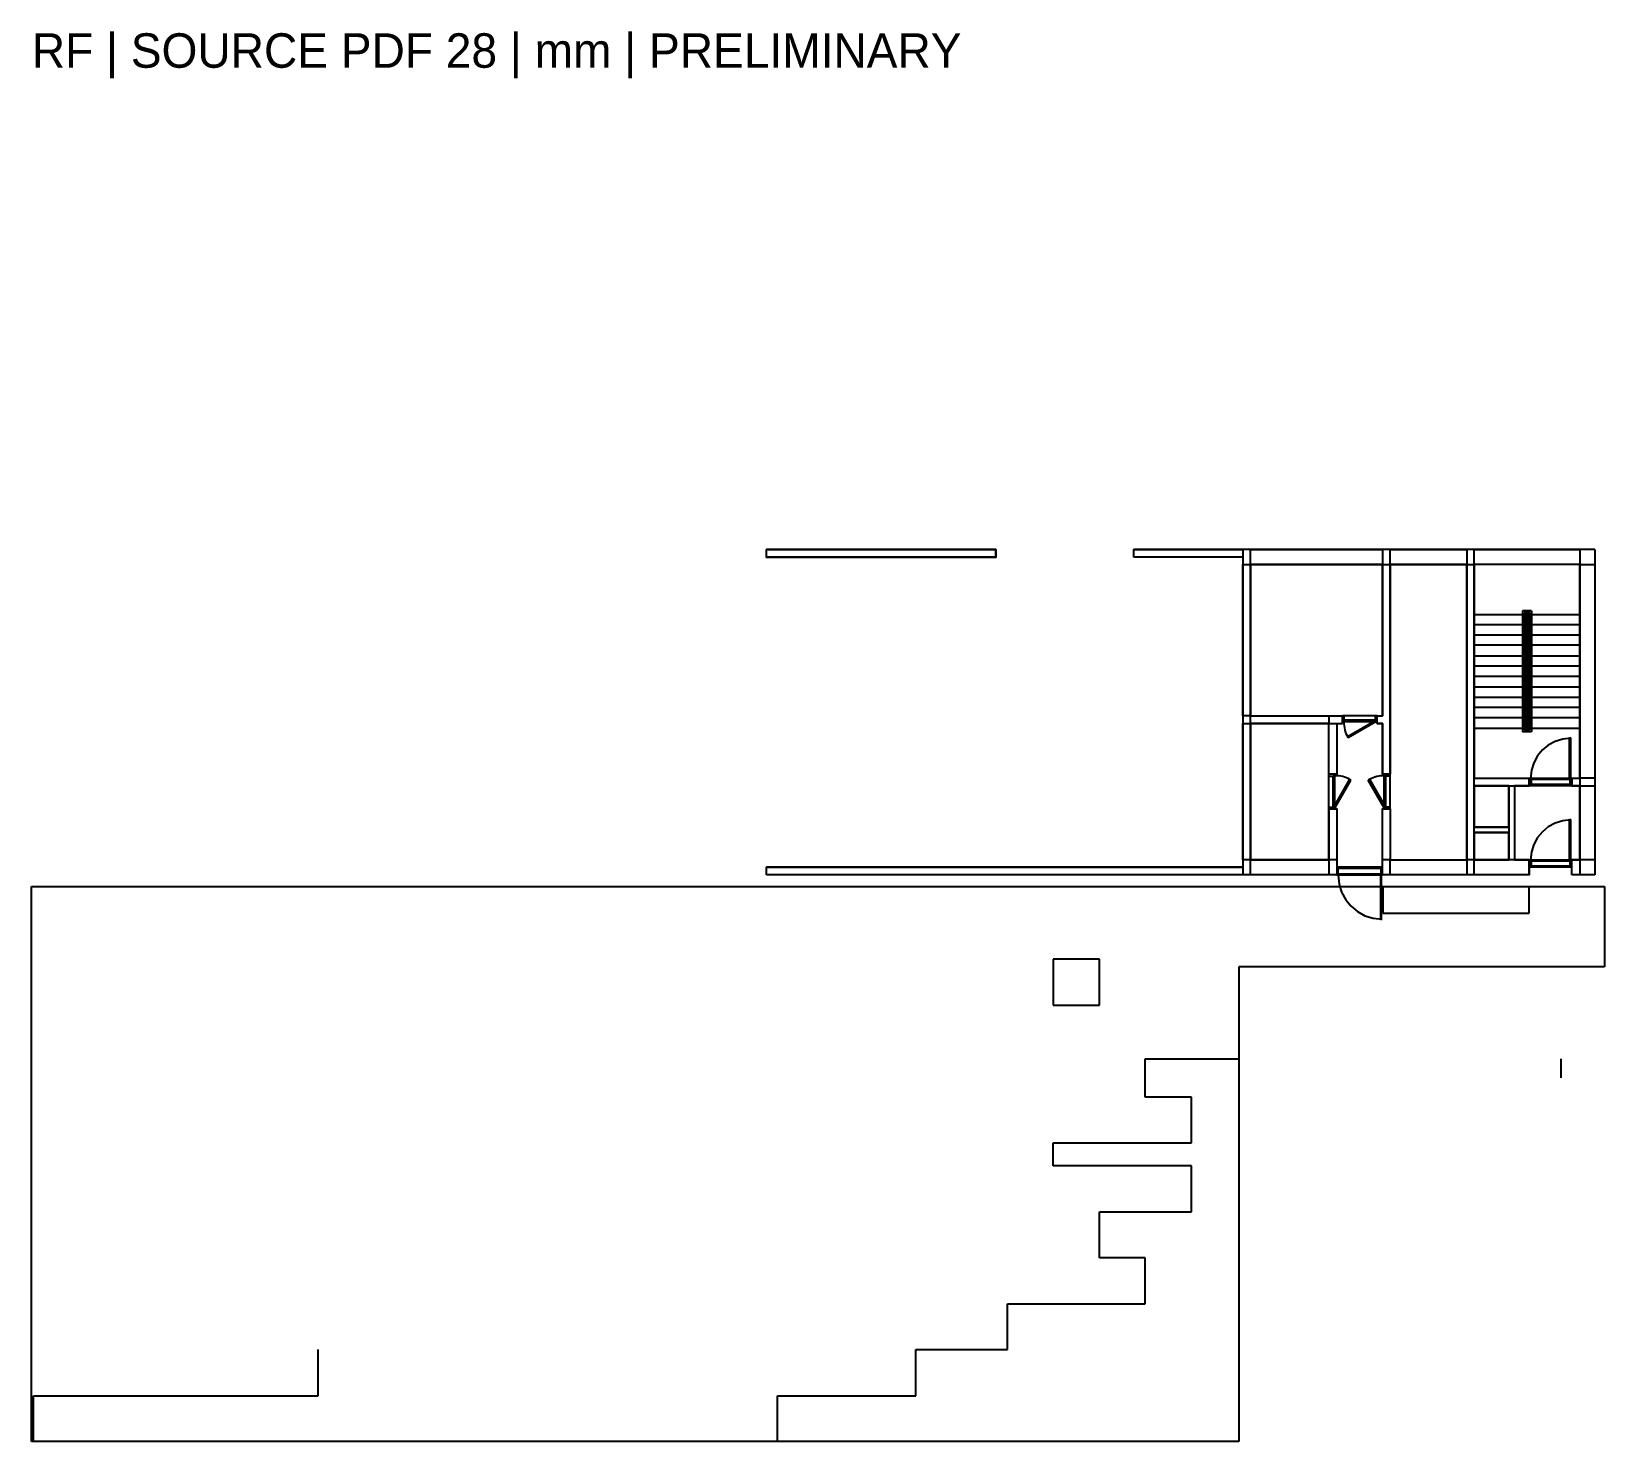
# Model space of a CAD drawing. Header units: millimetres. Extents: x -1062 to 473405, y -148599 to 38948.
# Drawn here: x 419992 to 461067, y -147875 to -111052 of the extents above; entities that cross this region are included whole.
import ezdxf

# ---------------------------------------------------------------- set-up
doc = ezdxf.new("R2010")
doc.units = ezdxf.units.MM
for name, color, linetype in [('CORE_REF', 8, 'Continuous'), ('DOOR', 3, 'Continuous'), ('TITLE', 2, 'Continuous'), ('WALL', 7, 'Continuous'), ('WINDOW', 4, 'Continuous')]:
    doc.layers.add(name, color=color, linetype=linetype)

msp = doc.modelspace()

# ---------------------------------------------------------------- linework, layer by layer
at = {"layer": 'CORE_REF'}
for p, q in [((458921.7, -126282.4), (457665, -126282.4)), ((459162.8, -126180.8), (458921.7, -126180.8)), ((458921.7, -126180.8), (458921.7, -129343.5)), ((459124.8, -126231.6), (458972.4, -126231.6)), ((458972.4, -126231.6), (458972.4, -129292.6)), ((459124.8, -126282.4), (458972.4, -126282.4)), ((459023.2, -126282.4), (459023.2, -129254.5)), ((459074, -126282.4), (459074, -129254.5)), ((459124.8, -126282.4), (459112.1, -126282.4)), ((459124.8, -126231.6), (459124.8, -129292.6)), ((459162.8, -126180.8), (459162.8, -129343.5)), ((460419.5, -126282.4), (459162.8, -126282.4)), ((458921.7, -126549.2), (457665, -126549.2)), ((458921.7, -126815.9), (457665, -126815.9)), ((459023.2, -126549.2), (458972.4, -126549.2)), ((459023.2, -126815.9), (458972.4, -126815.9)), ((459124.8, -126549.2), (459074, -126549.2)), ((459124.8, -126815.9), (459074, -126815.9)), ((460419.5, -126549.2), (459162.8, -126549.2)), ((460419.5, -126815.9), (459162.8, -126815.9)), ((458921.7, -127082.6), (457665, -127082.6)), ((459023.2, -127082.6), (458972.4, -127082.6)), ((459124.8, -127082.6), (459074, -127082.6)), ((460419.5, -127082.6), (459162.8, -127082.6)), ((458921.7, -127362.1), (457665, -127362.1)), ((458921.7, -127628.8), (457665, -127628.8)), ((459023.2, -127362.1), (458972.4, -127362.1)), ((459023.2, -127628.8), (458972.4, -127628.8)), ((459124.8, -127362.1), (459074, -127362.1)), ((459124.8, -127628.8), (459074, -127628.8)), ((460419.5, -127362.1), (459162.8, -127362.1)), ((460419.5, -127628.8), (459162.8, -127628.8)), ((458921.7, -127895.5), (457665, -127895.5)), ((459023.2, -127895.5), (458972.4, -127895.5)), ((459124.8, -127895.5), (459074, -127895.5)), ((460419.5, -127895.5), (459162.8, -127895.5)), ((458921.7, -128174.9), (457665, -128174.9)), ((458921.7, -128441.7), (457665, -128441.7)), ((459023.2, -128174.9), (458972.4, -128174.9)), ((459023.2, -128441.7), (458972.4, -128441.7)), ((459124.8, -128174.9), (459074, -128174.9)), ((459124.8, -128441.7), (459074, -128441.7)), ((460419.5, -128174.9), (459162.8, -128174.9)), ((460419.5, -128441.7), (459162.8, -128441.7)), ((458921.7, -128708.4), (457665, -128708.4)), ((458921.7, -128975.1), (457665, -128975.1)), ((459023.2, -128708.4), (458972.4, -128708.4)), ((459023.2, -128975.1), (458972.4, -128975.1)), ((459124.8, -128708.4), (459074, -128708.4)), ((459124.8, -128975.1), (459074, -128975.1)), ((460419.5, -128708.4), (459162.8, -128708.4)), ((460419.5, -128975.1), (459162.8, -128975.1)), ((458921.7, -129254.5), (457665, -129254.5)), ((459162.8, -129343.5), (458921.7, -129343.5)), ((459023.2, -129254.5), (458972.4, -129254.5)), ((459124.8, -129292.6), (458972.4, -129292.6)), ((459124.8, -129254.5), (459023.2, -129254.5)), ((459124.8, -129254.5), (459112.1, -129254.5)), ((460419.5, -129254.5), (459162.8, -129254.5))]:
    msp.add_line(p, q, dxfattribs=at)
at = {"layer": 'DOOR'}
for p, q in [((454225.2, -129076.7), (454225.2, -128924.3)), ((454263.2, -128924.3), (454225.2, -128924.3)), ((455075.6, -128924.3), (454263.2, -128924.3)), ((454263.2, -128924.3), (454263.2, -129038.6)), ((455126.4, -128924.3), (455075.6, -128924.3)), ((455075.6, -128924.3), (455075.6, -129038.6)), ((455126.4, -129076.7), (455126.4, -128924.3)), ((454250.6, -129076.7), (454225.2, -129076.7)), ((454263.2, -129038.6), (454250.6, -129038.6)), ((454250.6, -129038.6), (454250.6, -129076.7)), ((455075.6, -129038.6), (454250.6, -129038.6)), ((455088.3, -129076.7), (454250.6, -129076.7)), ((454263.6, -129084.3), (454263.7, -129135.3)), ((454263.7, -129135.3), (454267.3, -129186)), ((454267.3, -129186), (454274.3, -129236.1)), ((454274.3, -129236.1), (454284.7, -129285.7)), ((454284.7, -129285.7), (454298.4, -129334.4)), ((454298.4, -129334.4), (454315.4, -129382.1)), ((454315.4, -129382.1), (454335.7, -129428.6)), ((455075.6, -129051.3), (454352.1, -129470.5)), ((455088.3, -129076.7), (454364.8, -129495.9)), ((455075.6, -129038.6), (455088.3, -129038.6)), ((455088.3, -129076.7), (455075.6, -129051.3)), ((455088.3, -129038.6), (455088.3, -129076.7)), ((455088.3, -129076.7), (455126.4, -129076.7)), ((454335.7, -129428.6), (454359.2, -129473.8)), ((454352.1, -129470.5), (454364.8, -129495.9)), ((459599.1, -129687.5), (459444.2, -129815.5)), ((459777, -129590.9), (459599.1, -129687.5)), ((459973.6, -129529.9), (459777, -129590.9)), ((460184.6, -129508.6), (459973.6, -129529.9)), ((460152.9, -130550.1), (460152.9, -129495.9)), ((460152.9, -129495.9), (460178.3, -129495.9)), ((460178.3, -129495.9), (460178.3, -130550.1)), ((459219.7, -130148.6), (459158.7, -130345.2)), ((459316.3, -129970.6), (459219.7, -130148.6)), ((459444.2, -129815.5), (459316.3, -129970.6)), ((454022.1, -130448.5), (453869.8, -130448.5)), ((453869.8, -130499.3), (453869.8, -130448.5)), ((453869.8, -131312.2), (453869.8, -130499.3)), ((453869.8, -130499.3), (453984, -130499.3)), ((453984, -130499.3), (453984, -130486.6)), ((453984, -130486.6), (454022.1, -130486.6)), ((453984, -131312.2), (453984, -130486.6)), ((453996.7, -131312.2), (454415.6, -130575.5)), ((454022.1, -130486.6), (454022.1, -130448.5)), ((454022.1, -131324.9), (454022.1, -130486.6)), ((454022.1, -131324.9), (454441, -130600.9)), ((454080.6, -130487.1), (454029.7, -130487)), ((454131.2, -130490.6), (454080.6, -130487.1)), ((454181.4, -130497.6), (454131.2, -130490.6)), ((454230.9, -130508), (454181.4, -130497.6)), ((454279.6, -130521.7), (454230.9, -130508)), ((454327.2, -130538.8), (454279.6, -130521.7)), ((454373.8, -130559.1), (454327.2, -130538.8)), ((454419, -130582.6), (454373.8, -130559.1)), ((454415.6, -130575.5), (454441, -130600.9)), ((454936, -130575.5), (454897.9, -130600.9)), ((455316.8, -131324.9), (454897.9, -130600.9)), ((454977.8, -130559.1), (454932.6, -130582.6)), ((455354.9, -131312.2), (454936, -130575.5)), ((455024.3, -130538.8), (454977.8, -130559.1)), ((455072, -130521.7), (455024.3, -130538.8)), ((455120.7, -130508), (455072, -130521.7)), ((455170.2, -130497.6), (455120.7, -130508)), ((455220.3, -130490.6), (455170.2, -130497.6)), ((455271, -130487.1), (455220.3, -130490.6)), ((455321.9, -130487), (455271, -130487.1)), ((455316.8, -130486.6), (455316.8, -130448.5)), ((455316.8, -130448.5), (455469.1, -130448.5)), ((455354.9, -130486.6), (455316.8, -130486.6)), ((455316.8, -131324.9), (455316.8, -130486.6)), ((455354.9, -130499.3), (455354.9, -130486.6)), ((455354.9, -131312.2), (455354.9, -130486.6)), ((455469.1, -130499.3), (455354.9, -130499.3)), ((455469.1, -130499.3), (455469.1, -130448.5)), ((455469.1, -131312.2), (455469.1, -130499.3)), ((459112.1, -130753.3), (459112.1, -130550.1)), ((459112.1, -130550.1), (459137.5, -130550.1)), ((459158.7, -130345.2), (459137.5, -130556.4)), ((459137.5, -130550.1), (459137.5, -130575.5)), ((459137.5, -130550.1), (460152.9, -130550.1)), ((459137.5, -130575.5), (459150.1, -130575.5)), ((459150.1, -130575.5), (459150.1, -130715.2)), ((459150.1, -130575.5), (460165.6, -130575.5)), ((460178.3, -130550.1), (460152.9, -130550.1)), ((460165.6, -130715.2), (460165.6, -130575.5)), ((460165.6, -130575.5), (460178.3, -130575.5)), ((460178.3, -130575.5), (460178.3, -130550.1)), ((460178.3, -130550.1), (460203.7, -130550.1)), ((460203.7, -130550.1), (460203.7, -130753.3)), ((459137.5, -130753.3), (459112.1, -130753.3)), ((459137.5, -130715.2), (459137.5, -130753.3)), ((459150.1, -130715.2), (459137.5, -130715.2)), ((460178.3, -130753.3), (459137.5, -130753.3)), ((460165.6, -130715.2), (459150.1, -130715.2)), ((460178.3, -130715.2), (460165.6, -130715.2)), ((460178.3, -130753.3), (460178.3, -130715.2)), ((460203.7, -130753.3), (460178.3, -130753.3)), ((453869.8, -131350.3), (453869.8, -131312.2)), ((453869.8, -131312.2), (453984, -131312.2)), ((454022.1, -131350.3), (453869.8, -131350.3)), ((453984, -131312.2), (453984, -131324.9)), ((453984, -131324.9), (454022.1, -131324.9)), ((454022.1, -131324.9), (453996.7, -131312.2)), ((454022.1, -131324.9), (454022.1, -131350.3)), ((455316.8, -131324.9), (455354.9, -131312.2)), ((455354.9, -131324.9), (455316.8, -131324.9)), ((455316.8, -131324.9), (455316.8, -131350.3)), ((455316.8, -131350.3), (455469.1, -131350.3)), ((455469.1, -131312.2), (455354.9, -131312.2)), ((455354.9, -131312.2), (455354.9, -131324.9)), ((455469.1, -131350.3), (455469.1, -131312.2)), ((459599.1, -131821.3), (459444.2, -131949.3)), ((459777, -131724.7), (459599.1, -131821.3)), ((459973.6, -131663.7), (459777, -131724.7)), ((460184.6, -131642.4), (459973.6, -131663.7)), ((460152.9, -132683.9), (460152.9, -131629.7)), ((460152.9, -131629.7), (460178.3, -131629.7)), ((460178.3, -131629.7), (460178.3, -132683.9)), ((459316.3, -132104.4), (459219.7, -132282.4)), ((459444.2, -131949.3), (459316.3, -132104.4)), ((459158.7, -132479.1), (459137.5, -132690.2)), ((459219.7, -132282.4), (459158.7, -132479.1)), ((454098.2, -132874.4), (454072.9, -132874.4)), ((454072.9, -132874.4), (454072.9, -133077.6)), ((454072.9, -133077.6), (454098.2, -133077.6)), ((454098.2, -132912.5), (454098.2, -132874.4)), ((455240.6, -132874.4), (454098.2, -132874.4)), ((454110.9, -132912.5), (454098.2, -132912.5)), ((454098.2, -133077.6), (454098.2, -133052.2)), ((454098.2, -133052.2), (454110.9, -133052.2)), ((454098.2, -133077.6), (455215.2, -133077.6)), ((454110.9, -133052.2), (454110.9, -132912.5)), ((455227.9, -132912.5), (454110.9, -132912.5)), ((454110.9, -133052.2), (455227.9, -133052.2)), ((455240.6, -133077.6), (455215.2, -133077.6)), ((455215.2, -133077.6), (455215.2, -134233.5)), ((455227.9, -132912.5), (455227.9, -133052.2)), ((455240.6, -132912.5), (455227.9, -132912.5)), ((455227.9, -133052.2), (455240.6, -133052.2)), ((455266, -132874.4), (455240.6, -132874.4)), ((455240.6, -132874.4), (455240.6, -132912.5)), ((455240.6, -133052.2), (455240.6, -133077.6)), ((455240.6, -134233.5), (455240.6, -133077.6)), ((455240.6, -133077.6), (455266, -133077.6)), ((455266, -133077.6), (455266, -132874.4)), ((459112.1, -132874.4), (459112.1, -132683.9)), ((459112.1, -132683.9), (459137.5, -132683.9)), ((459137.5, -132874.4), (459112.1, -132874.4)), ((459137.5, -132683.9), (459137.5, -132709.3)), ((459137.5, -132683.9), (460152.9, -132683.9)), ((459137.5, -132709.3), (459150.1, -132709.3)), ((459137.5, -132849), (459137.5, -132874.4)), ((459150.1, -132849), (459137.5, -132849)), ((460178.3, -132874.4), (459137.5, -132874.4)), ((459150.1, -132709.3), (459150.1, -132849)), ((459150.1, -132709.3), (460165.6, -132709.3)), ((460165.6, -132849), (459150.1, -132849)), ((460178.3, -132683.9), (460152.9, -132683.9)), ((460165.6, -132849), (460165.6, -132709.3)), ((460165.6, -132709.3), (460178.3, -132709.3)), ((460178.3, -132849), (460165.6, -132849)), ((460178.3, -132709.3), (460178.3, -132683.9)), ((460178.3, -132683.9), (460203.7, -132683.9)), ((460178.3, -132874.4), (460178.3, -132849)), ((460203.7, -132874.4), (460178.3, -132874.4)), ((460203.7, -132683.9), (460203.7, -132874.4)), ((454110.9, -133086.5), (454134.6, -133317.4)), ((454134.6, -133317.4), (454201.7, -133532.5)), ((454201.7, -133532.5), (454307.4, -133727.2)), ((454307.4, -133727.2), (454447.4, -133896.8)), ((454447.4, -133896.8), (454616.9, -134036.8)), ((454616.9, -134036.8), (454811.4, -134142.7)), ((454811.4, -134142.7), (455026.4, -134209.7)), ((455026.4, -134209.7), (455257.1, -134233.5)), ((455215.2, -134233.5), (455240.6, -134233.5))]:
    msp.add_line(p, q, dxfattribs=at)
at = {"layer": 'WALL'}
for p, q in [((445174.9, -124580.5), (439183.7, -124580.5)), ((439183.7, -124783.7), (439183.7, -124580.5)), ((445174.9, -124783.7), (439183.7, -124783.7)), ((445174.9, -124783.7), (445174.9, -124580.5)), ((460813, -124580.5), (448779.8, -124580.5)), ((448779.8, -124783.7), (448779.8, -124580.5)), ((451623.1, -124783.7), (448779.8, -124783.7)), ((451623.1, -124783.7), (451623.1, -132874.4)), ((460813, -124580.5), (460813, -133077.6)), ((451826.2, -124974.2), (455266, -124974.2)), ((451826.2, -128924.3), (451826.2, -124974.2)), ((455266, -124974.2), (455266, -128924.3)), ((455469.1, -124974.2), (457474.6, -124974.2)), ((455469.1, -130448.5), (455469.1, -124974.2)), ((457474.6, -124974.2), (457474.6, -132683.9)), ((460419.5, -124974.2), (457665, -124974.2)), ((457665, -130550.1), (457665, -124974.2)), ((460419.5, -124974.2), (460419.5, -130550.1)), ((451826.2, -128924.3), (454225.2, -128924.3)), ((454225.2, -129127.5), (454225.2, -128924.3)), ((455126.4, -128924.3), (455266, -128924.3)), ((455126.4, -129127.5), (455126.4, -128924.3)), ((451826.2, -132683.9), (451826.2, -129127.5)), ((451826.2, -129127.5), (453869.8, -129127.5)), ((453869.8, -130448.5), (453869.8, -129127.5)), ((454072.9, -129127.5), (454225.2, -129127.5)), ((454072.9, -129127.5), (454072.9, -130448.5)), ((455126.4, -129127.5), (455266, -129127.5)), ((455266, -129127.5), (455266, -130448.5)), ((454072.9, -130448.5), (453869.8, -130448.5)), ((455266, -130448.5), (455469.1, -130448.5)), ((457665, -132683.9), (457665, -130550.1)), ((457665, -130550.1), (459099.4, -130550.1)), ((459099.4, -130753.3), (459099.4, -130550.1)), ((460216.4, -130550.1), (460419.5, -130550.1)), ((460216.4, -130550.1), (460216.4, -130753.3)), ((457665, -130753.3), (459099.4, -130753.3)), ((458566.3, -130753.3), (458566.3, -132683.9)), ((458718.6, -130753.3), (458718.6, -132683.9)), ((460216.4, -130753.3), (460419.5, -130753.3)), ((460419.5, -130753.3), (460419.5, -132683.9)), ((454072.9, -131350.3), (453869.8, -131350.3)), ((453869.8, -131350.3), (453869.8, -132683.9)), ((454072.9, -131350.3), (454072.9, -133077.6)), ((455266, -133077.6), (455266, -131350.3)), ((455266, -131350.3), (455469.1, -131350.3)), ((455469.1, -131350.3), (455469.1, -132683.9)), ((458566.3, -131832.9), (457665, -131832.9)), ((458566.3, -131972.6), (457665, -131972.6)), ((439183.7, -133077.6), (439183.7, -132874.4)), ((451623.1, -132874.4), (439183.7, -132874.4)), ((454072.9, -133077.6), (439183.7, -133077.6)), ((453869.8, -132683.9), (451826.2, -132683.9)), ((459099.4, -133077.6), (455266, -133077.6)), ((455469.1, -132683.9), (457474.6, -132683.9)), ((459099.4, -132683.9), (457665, -132683.9)), ((459099.4, -133077.6), (459099.4, -132683.9)), ((460419.5, -132683.9), (460216.4, -132683.9)), ((460216.4, -133077.6), (460216.4, -132683.9)), ((460813, -133077.6), (460216.4, -133077.6)), ((419991.5, -147874.6), (419991.5, -133382.5)), ((419991.5, -133382.5), (451267.6, -133382.5)), ((451267.6, -133382.5), (461066.8, -133382.5)), ((461066.8, -133382.5), (461066.8, -135478.2)), ((461066.8, -135478.2), (451521.5, -135478.2)), ((451521.5, -135478.2), (451521.5, -147874.6)), ((459924.4, -137878.7), (459924.4, -138374.1)), ((451521.5, -147874.6), (419991.5, -147874.6))]:
    msp.add_line(p, q, dxfattribs=at)
for points in [[(439183.7, -124783.7), (439183.7, -124580.5), (439185, -124580.5), (439185, -124580), (445175, -124580), (445175, -124785), (439185, -124785), (439185, -124783.7), (439183.7, -124783.7)], [(448779.8, -124783.7), (448779.8, -124580.5), (451623.1, -124580.5), (451623.1, -124783.7), (448779.8, -124783.7)], [(451826.2, -124974.2), (451826.2, -124580.5), (455266, -124580.5), (455266, -124974.2), (451826.2, -124974.2)], [(455469.1, -124974.2), (455469.1, -124580.5), (457474.6, -124580.5), (457474.6, -124974.2), (455469.1, -124974.2)], [(457665, -124974.2), (457665, -124580.5), (460419.5, -124580.5), (460419.5, -124974.2), (457665, -124974.2)], [(451623.1, -128924.3), (451623.1, -124974.2), (451826.2, -124974.2), (451826.2, -128924.3), (451623.1, -128924.3)], [(455266, -130448.5), (455266, -129127.5), (455126.4, -129127.5), (455126.4, -128924.3), (455266, -128924.3), (455266, -124974.2), (455469.1, -124974.2), (455469.1, -128924.3), (455469.1, -129127.5), (455469.1, -130448.5), (455266, -130448.5)], [(457474.6, -130550.1), (457474.6, -124974.2), (457665, -124974.2), (457665, -130550), (459100, -130550), (459100, -130755), (458720, -130755), (458720, -132683.9), (459099.4, -132683.9), (459099.4, -133077.6), (457665, -133077.6), (457665, -132683.9), (457474.6, -132683.9), (457474.6, -130550.1)], [(460419.5, -130550.1), (460419.5, -124974.2), (460813, -124974.2), (460813, -130550.1), (460419.5, -130550.1)], [(451826.2, -129127.5), (451826.2, -128924.3), (453869.8, -128924.3), (453869.8, -129127.5), (451826.2, -129127.5)], [(451623.1, -132683.9), (451623.1, -129127.5), (451826.2, -129127.5), (451826.2, -132683.9), (451623.1, -132683.9)], [(453869.8, -130448.5), (453869.8, -129127.5), (454072.9, -129127.5), (454072.9, -130448.5), (453869.8, -130448.5)], [(460216.4, -130753.3), (460216.4, -130550.1), (460419.5, -130550.1), (460419.5, -130753.3), (460216.4, -130753.3)], [(458565, -130755), (457665, -130755), (457665, -131832.9), (458565, -131832.9), (458565, -130755)], [(460419.5, -132683.9), (460419.5, -130753.3), (460813, -130753.3), (460813, -132683.9), (460419.5, -132683.9)], [(453869.8, -132683.9), (453869.8, -131350.3), (454072.9, -131350.3), (454072.9, -132683.9), (453869.8, -132683.9)], [(455266, -132683.9), (455266, -131350.3), (455469.1, -131350.3), (455469.1, -132683.9), (455266, -132683.9)], [(458565, -132683.9), (458565, -131975), (457665, -131975), (457665, -132683.9), (458565, -132683.9)], [(439183.7, -133077.6), (439183.7, -132874.4), (451623.1, -132874.4), (451623.1, -133077.6), (439183.7, -133077.6)], [(451826.2, -133077.6), (451826.2, -132683.9), (453869.8, -132683.9), (453869.8, -133077.6), (451826.2, -133077.6)], [(455469.1, -133077.6), (455469.1, -132683.9), (457474.6, -132683.9), (457474.6, -133077.6), (455469.1, -133077.6)], [(460216.4, -133077.6), (460216.4, -132683.9), (460419.5, -132683.9), (460419.5, -133077.6), (460216.4, -133077.6)]]:
    msp.add_lwpolyline(points, close=True, dxfattribs=at)
at = {"layer": 'WINDOW'}
for p, q in [((455278.7, -133382.5), (455278.7, -134081)), ((459099.4, -134081), (459099.4, -133382.5)), ((455278.7, -134081), (459099.4, -134081)), ((446672.7, -135275), (446672.7, -136481.6)), ((447878.6, -135275), (446672.7, -135275)), ((447878.6, -136481.6), (447878.6, -135275)), ((446672.7, -136481.6), (447878.6, -136481.6)), ((449071.7, -138882.1), (449071.7, -137878.7)), ((449071.7, -137878.7), (451521.5, -137878.7)), ((450277.6, -138882.1), (449071.7, -138882.1)), ((450277.6, -140076.1), (450277.6, -138882.1)), ((446672.7, -140673), (446672.7, -140076.1)), ((446672.7, -140076.1), (450277.6, -140076.1)), ((450277.6, -140673), (446672.7, -140673)), ((450277.6, -141879.6), (450277.6, -140673)), ((447878.6, -143073.6), (447878.6, -141879.6)), ((447878.6, -141879.6), (450277.6, -141879.6)), ((449071.7, -143073.6), (447878.6, -143073.6)), ((449071.7, -144280.2), (449071.7, -143073.6)), ((445479.5, -145474.1), (445479.5, -144280.2)), ((445479.5, -144280.2), (449071.7, -144280.2)), ((427480.5, -146680.7), (427480.5, -145474.1)), ((443080.5, -146680.7), (443080.5, -145474.1)), ((443080.5, -145474.1), (445479.5, -145474.1)), ((420042.3, -147874.6), (420042.3, -146680.7)), ((420042.3, -146680.7), (427480.5, -146680.7)), ((439475.6, -147874.6), (439475.6, -146680.7)), ((439475.6, -146680.7), (443080.5, -146680.7))]:
    msp.add_line(p, q, dxfattribs=at)

# ---------------------------------------------------------------- texts
at = {"layer": 'TITLE'}
msp.add_text('RF | SOURCE PDF 28 | mm | PRELIMINARY', height=900, dxfattribs=at).set_placement((420000, -112000))

doc.saveas('drawing.dxf')
